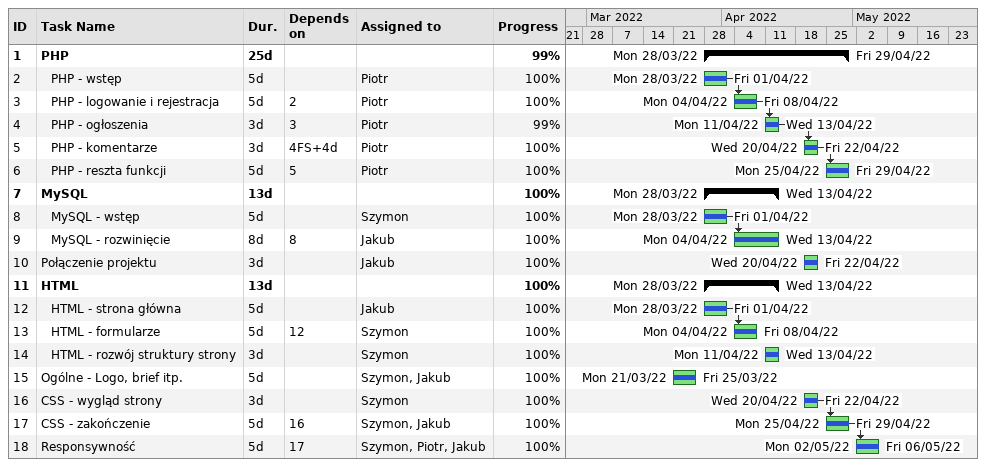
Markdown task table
| ID | Level | Task | Duration | Start | Finish | Predecessors | Resources | % complete |
|---|---|---|---|---|---|---|---|---|
| 1 | 1 | **PHP** | 25d | 2022-03-28 | 2022-04-29 |  |  | 99 |
| 2 | 2 | PHP - wstęp | 5d | 2022-03-28 | 2022-04-01 |  | Piotr | 100 |
| 3 | 2 | PHP - logowanie i rejestracja | 5d | 2022-04-04 | 2022-04-08 | 2 | Piotr | 100 |
| 4 | 2 | PHP - ogłoszenia | 3d | 2022-04-11 | 2022-04-13 | 3 | Piotr | 99 |
| 5 | 2 | PHP - komentarze | 3d | 2022-04-20 | 2022-04-22 | 4FS+4d | Piotr | 100 |
| 6 | 2 | PHP - reszta funkcji | 5d | 2022-04-25 | 2022-04-29 | 5 | Piotr | 100 |
| 7 | 1 | **MySQL** | 13d | 2022-03-28 | 2022-04-13 |  |  | 100 |
| 8 | 2 | MySQL - wstęp | 5d | 2022-03-28 | 2022-04-01 |  | Szymon | 100 |
| 9 | 2 | MySQL - rozwinięcie | 8d | 2022-04-04 | 2022-04-13 | 8 | Jakub | 100 |
| 10 | 1 | Połączenie projektu | 3d | 2022-04-20 | 2022-04-22 |  | Jakub | 100 |
| 11 | 1 | **HTML** | 13d | 2022-03-28 | 2022-04-13 |  |  | 100 |
| 12 | 2 | HTML - strona główna | 5d | 2022-03-28 | 2022-04-01 |  | Jakub | 100 |
| 13 | 2 | HTML - formularze | 5d | 2022-04-04 | 2022-04-08 | 12 | Szymon | 100 |
| 14 | 2 | HTML - rozwój struktury strony | 3d | 2022-04-11 | 2022-04-13 |  | Szymon | 100 |
| 15 | 1 | Ogólne - Logo, brief itp. | 5d | 2022-03-21 | 2022-03-25 |  | Szymon, Jakub | 100 |
| 16 | 1 | CSS - wygląd strony | 3d | 2022-04-20 | 2022-04-22 |  | Szymon | 100 |
| 17 | 1 | CSS - zakończenie | 5d | 2022-04-25 | 2022-04-29 | 16 | Szymon, Jakub | 100 |
| 18 | 1 | Responsywność | 5d | 2022-05-02 | 2022-05-06 | 17 | Szymon, Piotr, Jakub | 100 |
